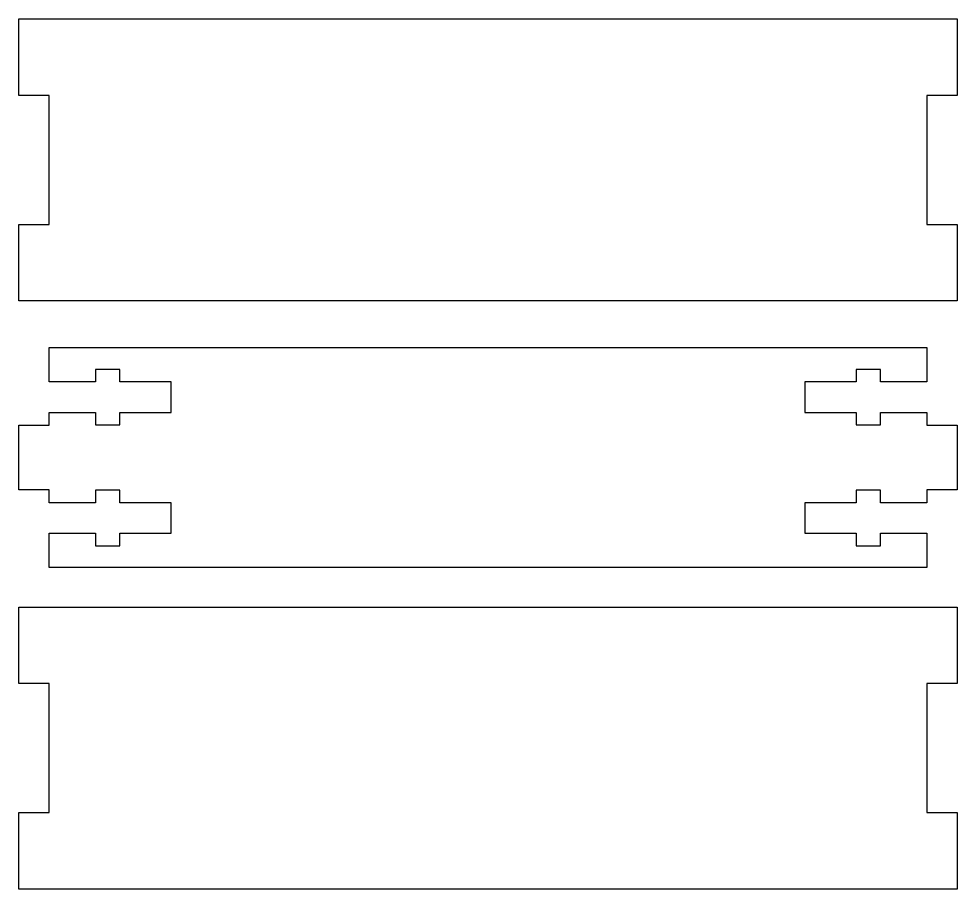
# Model space of a CAD drawing. Extents: x -3.99 to 3.5, y -1.53 to 5.31.
# Drawn here: x -3.987 to -0.351, y -1.531 to 1.842 of the extents above; entities that cross this region are included whole.
import ezdxf

# ---------------------------------------------------------------- set-up
doc = ezdxf.new("R2010")
doc.units = 0
doc.header["$MEASUREMENT"] = 0
doc.layers.add('LAYER_1', color=7, linetype='CONTINUOUS')

msp = doc.modelspace()

# ---------------------------------------------------------------- linework, layer by layer
at = {"layer": 'LAYER_1'}
for points, knots in [([(-3.8693, 1.5449), (-3.8693, 1.5449), (-3.8693, 1.0449), (-3.8693, 1.0449), (-3.8693, 1.0449), (-3.8693, 1.0449), (-3.9874, 1.0449), (-3.9874, 1.0449), (-3.9874, 1.0449), (-3.9874, 1.0449), (-3.9874, 0.7482), (-3.9874, 0.7482), (-3.9874, 0.7482), (-3.9874, 0.7482), (-3.8693, 0.7482), (-3.8693, 0.7482), (-3.8693, 0.7482), (-3.8693, 0.7482), (-0.4694, 0.7482), (-0.4694, 0.7482), (-0.4694, 0.7482), (-0.4694, 0.7482), (-0.3513, 0.7482), (-0.3513, 0.7482), (-0.3513, 0.7482), (-0.3513, 0.7482), (-0.3513, 1.0449), (-0.3513, 1.0449), (-0.3513, 1.0449), (-0.3513, 1.0449), (-0.4694, 1.0449), (-0.4694, 1.0449), (-0.4694, 1.0449), (-0.4694, 1.0449), (-0.4694, 1.5449), (-0.4694, 1.5449), (-0.4694, 1.5449), (-0.4694, 1.5449), (-0.3513, 1.5449), (-0.3513, 1.5449), (-0.3513, 1.5449), (-0.3513, 1.5449), (-0.3513, 1.8415), (-0.3513, 1.8415), (-0.3513, 1.8415), (-0.3513, 1.8415), (-0.4694, 1.8415), (-0.4694, 1.8415), (-0.4694, 1.8415), (-0.4694, 1.8415), (-3.8693, 1.8415), (-3.8693, 1.8415), (-3.8693, 1.8415), (-3.8693, 1.8415), (-3.9874, 1.8415), (-3.9874, 1.8415), (-3.9874, 1.8415), (-3.9874, 1.8415), (-3.9874, 1.5449), (-3.9874, 1.5449), (-3.9874, 1.5449), (-3.9874, 1.5449), (-3.8693, 1.5449), (-3.8693, 1.5449)], [0, 0, 0, 0, 0.0625, 0.0625, 0.0625, 0.0625, 0.125, 0.125, 0.125, 0.125, 0.1875, 0.1875, 0.1875, 0.1875, 0.25, 0.25, 0.25, 0.25, 0.3125, 0.3125, 0.3125, 0.3125, 0.375, 0.375, 0.375, 0.375, 0.4375, 0.4375, 0.4375, 0.4375, 0.5, 0.5, 0.5, 0.5, 0.5625, 0.5625, 0.5625, 0.5625, 0.625, 0.625, 0.625, 0.625, 0.6875, 0.6875, 0.6875, 0.6875, 0.75, 0.75, 0.75, 0.75, 0.8125, 0.8125, 0.8125, 0.8125, 0.875, 0.875, 0.875, 0.875, 0.9375, 0.9375, 0.9375, 0.9375, 1, 1, 1, 1]), ([(-3.9874, 0.2667), (-3.9874, 0.2667), (-3.9874, 0.0167), (-3.9874, 0.0167), (-3.9874, 0.0167), (-3.9874, 0.0167), (-3.8693, 0.0167), (-3.8693, 0.0167), (-3.8693, 0.0167), (-3.8693, 0.0167), (-3.8693, -0.0335), (-3.8693, -0.0335), (-3.8693, -0.0335), (-3.8693, -0.0335), (-3.6904, -0.0335), (-3.6904, -0.0335), (-3.6904, -0.0335), (-3.6904, -0.0335), (-3.6904, 0.0149), (-3.6904, 0.0149), (-3.6904, 0.0149), (-3.6904, 0.0149), (-3.5954, 0.0149), (-3.5954, 0.0149), (-3.5954, 0.0149), (-3.5954, 0.0149), (-3.5954, -0.0335), (-3.5954, -0.0335), (-3.5954, -0.0335), (-3.5954, -0.0335), (-3.3964, -0.0335), (-3.3964, -0.0335), (-3.3964, -0.0335), (-3.3964, -0.0335), (-3.3964, -0.1516), (-3.3964, -0.1516), (-3.3964, -0.1516), (-3.3964, -0.1516), (-3.5954, -0.1516), (-3.5954, -0.1516), (-3.5954, -0.1516), (-3.5954, -0.1516), (-3.5954, -0.2001), (-3.5954, -0.2001), (-3.5954, -0.2001), (-3.5954, -0.2001), (-3.6904, -0.2001), (-3.6904, -0.2001), (-3.6904, -0.2001), (-3.6904, -0.2001), (-3.6904, -0.1516), (-3.6904, -0.1516), (-3.6904, -0.1516), (-3.6904, -0.1516), (-3.8693, -0.1516), (-3.8693, -0.1516), (-3.8693, -0.1516), (-3.8693, -0.1516), (-3.8693, -0.2847), (-3.8693, -0.2847), (-3.8693, -0.2847), (-3.8693, -0.2847), (-0.4694, -0.2847), (-0.4694, -0.2847), (-0.4694, -0.2847), (-0.4694, -0.2847), (-0.4694, -0.1516), (-0.4694, -0.1516), (-0.4694, -0.1516), (-0.4694, -0.1516), (-0.6483, -0.1516), (-0.6483, -0.1516), (-0.6483, -0.1516), (-0.6483, -0.1516), (-0.6483, -0.2001), (-0.6483, -0.2001), (-0.6483, -0.2001), (-0.6483, -0.2001), (-0.7433, -0.2001), (-0.7433, -0.2001), (-0.7433, -0.2001), (-0.7433, -0.2001), (-0.7433, -0.1516), (-0.7433, -0.1516), (-0.7433, -0.1516), (-0.7433, -0.1516), (-0.9422, -0.1516), (-0.9422, -0.1516), (-0.9422, -0.1516), (-0.9422, -0.1516), (-0.9422, -0.0335), (-0.9422, -0.0335), (-0.9422, -0.0335), (-0.9422, -0.0335), (-0.7433, -0.0335), (-0.7433, -0.0335), (-0.7433, -0.0335), (-0.7433, -0.0335), (-0.7433, 0.0149), (-0.7433, 0.0149), (-0.7433, 0.0149), (-0.7433, 0.0149), (-0.6483, 0.0149), (-0.6483, 0.0149), (-0.6483, 0.0149), (-0.6483, 0.0149), (-0.6483, -0.0335), (-0.6483, -0.0335), (-0.6483, -0.0335), (-0.6483, -0.0335), (-0.4694, -0.0335), (-0.4694, -0.0335), (-0.4694, -0.0335), (-0.4694, -0.0335), (-0.4694, 0.0167), (-0.4694, 0.0167), (-0.4694, 0.0167), (-0.4694, 0.0167), (-0.3513, 0.0167), (-0.3513, 0.0167), (-0.3513, 0.0167), (-0.3513, 0.0167), (-0.3513, 0.2667), (-0.3513, 0.2667), (-0.3513, 0.2667), (-0.3513, 0.2667), (-0.4694, 0.2667), (-0.4694, 0.2667), (-0.4694, 0.2667), (-0.4694, 0.2667), (-0.4694, 0.3164), (-0.4694, 0.3164), (-0.4694, 0.3164), (-0.4694, 0.3164), (-0.6483, 0.3164), (-0.6483, 0.3164), (-0.6483, 0.3164), (-0.6483, 0.3164), (-0.6483, 0.2679), (-0.6483, 0.2679), (-0.6483, 0.2679), (-0.6483, 0.2679), (-0.7433, 0.2679), (-0.7433, 0.2679), (-0.7433, 0.2679), (-0.7433, 0.2679), (-0.7433, 0.3164), (-0.7433, 0.3164), (-0.7433, 0.3164), (-0.7433, 0.3164), (-0.9422, 0.3164), (-0.9422, 0.3164), (-0.9422, 0.3164), (-0.9422, 0.3164), (-0.9422, 0.4345), (-0.9422, 0.4345), (-0.9422, 0.4345), (-0.9422, 0.4345), (-0.7433, 0.4345), (-0.7433, 0.4345), (-0.7433, 0.4345), (-0.7433, 0.4345), (-0.7433, 0.4829), (-0.7433, 0.4829), (-0.7433, 0.4829), (-0.7433, 0.4829), (-0.6483, 0.4829), (-0.6483, 0.4829), (-0.6483, 0.4829), (-0.6483, 0.4829), (-0.6483, 0.4345), (-0.6483, 0.4345), (-0.6483, 0.4345), (-0.6483, 0.4345), (-0.4694, 0.4345), (-0.4694, 0.4345), (-0.4694, 0.4345), (-0.4694, 0.4345), (-0.4694, 0.5682), (-0.4694, 0.5682), (-0.4694, 0.5682), (-0.4694, 0.5682), (-3.8693, 0.5682), (-3.8693, 0.5682), (-3.8693, 0.5682), (-3.8693, 0.5682), (-3.8693, 0.4345), (-3.8693, 0.4345), (-3.8693, 0.4345), (-3.8693, 0.4345), (-3.6904, 0.4345), (-3.6904, 0.4345), (-3.6904, 0.4345), (-3.6904, 0.4345), (-3.6904, 0.4829), (-3.6904, 0.4829), (-3.6904, 0.4829), (-3.6904, 0.4829), (-3.5954, 0.4829), (-3.5954, 0.4829), (-3.5954, 0.4829), (-3.5954, 0.4829), (-3.5954, 0.4345), (-3.5954, 0.4345), (-3.5954, 0.4345), (-3.5954, 0.4345), (-3.3964, 0.4345), (-3.3964, 0.4345), (-3.3964, 0.4345), (-3.3964, 0.4345), (-3.3964, 0.3164), (-3.3964, 0.3164), (-3.3964, 0.3164), (-3.3964, 0.3164), (-3.5954, 0.3164), (-3.5954, 0.3164), (-3.5954, 0.3164), (-3.5954, 0.3164), (-3.5954, 0.2679), (-3.5954, 0.2679), (-3.5954, 0.2679), (-3.5954, 0.2679), (-3.6904, 0.2679), (-3.6904, 0.2679), (-3.6904, 0.2679), (-3.6904, 0.2679), (-3.6904, 0.3164), (-3.6904, 0.3164), (-3.6904, 0.3164), (-3.6904, 0.3164), (-3.8693, 0.3164), (-3.8693, 0.3164), (-3.8693, 0.3164), (-3.8693, 0.3164), (-3.8693, 0.2667), (-3.8693, 0.2667), (-3.8693, 0.2667), (-3.8693, 0.2667), (-3.9874, 0.2667), (-3.9874, 0.2667)], [0, 0, 0, 0, 0.016667, 0.016667, 0.016667, 0.016667, 0.033333, 0.033333, 0.033333, 0.033333, 0.05, 0.05, 0.05, 0.05, 0.066667, 0.066667, 0.066667, 0.066667, 0.083333, 0.083333, 0.083333, 0.083333, 0.1, 0.1, 0.1, 0.1, 0.116667, 0.116667, 0.116667, 0.116667, 0.133333, 0.133333, 0.133333, 0.133333, 0.15, 0.15, 0.15, 0.15, 0.166667, 0.166667, 0.166667, 0.166667, 0.183333, 0.183333, 0.183333, 0.183333, 0.2, 0.2, 0.2, 0.2, 0.216667, 0.216667, 0.216667, 0.216667, 0.233333, 0.233333, 0.233333, 0.233333, 0.25, 0.25, 0.25, 0.25, 0.266667, 0.266667, 0.266667, 0.266667, 0.283333, 0.283333, 0.283333, 0.283333, 0.3, 0.3, 0.3, 0.3, 0.316667, 0.316667, 0.316667, 0.316667, 0.333333, 0.333333, 0.333333, 0.333333, 0.35, 0.35, 0.35, 0.35, 0.366667, 0.366667, 0.366667, 0.366667, 0.383333, 0.383333, 0.383333, 0.383333, 0.4, 0.4, 0.4, 0.4, 0.416667, 0.416667, 0.416667, 0.416667, 0.433333, 0.433333, 0.433333, 0.433333, 0.45, 0.45, 0.45, 0.45, 0.466667, 0.466667, 0.466667, 0.466667, 0.483333, 0.483333, 0.483333, 0.483333, 0.5, 0.5, 0.5, 0.5, 0.516667, 0.516667, 0.516667, 0.516667, 0.533333, 0.533333, 0.533333, 0.533333, 0.55, 0.55, 0.55, 0.55, 0.566667, 0.566667, 0.566667, 0.566667, 0.583333, 0.583333, 0.583333, 0.583333, 0.6, 0.6, 0.6, 0.6, 0.616667, 0.616667, 0.616667, 0.616667, 0.633333, 0.633333, 0.633333, 0.633333, 0.65, 0.65, 0.65, 0.65, 0.666667, 0.666667, 0.666667, 0.666667, 0.683333, 0.683333, 0.683333, 0.683333, 0.7, 0.7, 0.7, 0.7, 0.716667, 0.716667, 0.716667, 0.716667, 0.733333, 0.733333, 0.733333, 0.733333, 0.75, 0.75, 0.75, 0.75, 0.766667, 0.766667, 0.766667, 0.766667, 0.783333, 0.783333, 0.783333, 0.783333, 0.8, 0.8, 0.8, 0.8, 0.816667, 0.816667, 0.816667, 0.816667, 0.833333, 0.833333, 0.833333, 0.833333, 0.85, 0.85, 0.85, 0.85, 0.866667, 0.866667, 0.866667, 0.866667, 0.883333, 0.883333, 0.883333, 0.883333, 0.9, 0.9, 0.9, 0.9, 0.916667, 0.916667, 0.916667, 0.916667, 0.933333, 0.933333, 0.933333, 0.933333, 0.95, 0.95, 0.95, 0.95, 0.966667, 0.966667, 0.966667, 0.966667, 0.983333, 0.983333, 0.983333, 0.983333, 1, 1, 1, 1]), ([(-3.8693, -0.7341), (-3.8693, -0.7341), (-3.8693, -1.2341), (-3.8693, -1.2341), (-3.8693, -1.2341), (-3.8693, -1.2341), (-3.9874, -1.2341), (-3.9874, -1.2341), (-3.9874, -1.2341), (-3.9874, -1.2341), (-3.9874, -1.5307), (-3.9874, -1.5307), (-3.9874, -1.5307), (-3.9874, -1.5307), (-3.8693, -1.5307), (-3.8693, -1.5307), (-3.8693, -1.5307), (-3.8693, -1.5307), (-0.4694, -1.5307), (-0.4694, -1.5307), (-0.4694, -1.5307), (-0.4694, -1.5307), (-0.3513, -1.5307), (-0.3513, -1.5307), (-0.3513, -1.5307), (-0.3513, -1.5307), (-0.3513, -1.2341), (-0.3513, -1.2341), (-0.3513, -1.2341), (-0.3513, -1.2341), (-0.4694, -1.2341), (-0.4694, -1.2341), (-0.4694, -1.2341), (-0.4694, -1.2341), (-0.4694, -0.7341), (-0.4694, -0.7341), (-0.4694, -0.7341), (-0.4694, -0.7341), (-0.3513, -0.7341), (-0.3513, -0.7341), (-0.3513, -0.7341), (-0.3513, -0.7341), (-0.3513, -0.4374), (-0.3513, -0.4374), (-0.3513, -0.4374), (-0.3513, -0.4374), (-0.4694, -0.4374), (-0.4694, -0.4374), (-0.4694, -0.4374), (-0.4694, -0.4374), (-3.8693, -0.4374), (-3.8693, -0.4374), (-3.8693, -0.4374), (-3.8693, -0.4374), (-3.9874, -0.4374), (-3.9874, -0.4374), (-3.9874, -0.4374), (-3.9874, -0.4374), (-3.9874, -0.7341), (-3.9874, -0.7341), (-3.9874, -0.7341), (-3.9874, -0.7341), (-3.8693, -0.7341), (-3.8693, -0.7341)], [0, 0, 0, 0, 0.0625, 0.0625, 0.0625, 0.0625, 0.125, 0.125, 0.125, 0.125, 0.1875, 0.1875, 0.1875, 0.1875, 0.25, 0.25, 0.25, 0.25, 0.3125, 0.3125, 0.3125, 0.3125, 0.375, 0.375, 0.375, 0.375, 0.4375, 0.4375, 0.4375, 0.4375, 0.5, 0.5, 0.5, 0.5, 0.5625, 0.5625, 0.5625, 0.5625, 0.625, 0.625, 0.625, 0.625, 0.6875, 0.6875, 0.6875, 0.6875, 0.75, 0.75, 0.75, 0.75, 0.8125, 0.8125, 0.8125, 0.8125, 0.875, 0.875, 0.875, 0.875, 0.9375, 0.9375, 0.9375, 0.9375, 1, 1, 1, 1])]:
    msp.add_open_spline(points, degree=3, knots=knots, dxfattribs=at)

doc.saveas('drawing.dxf')
